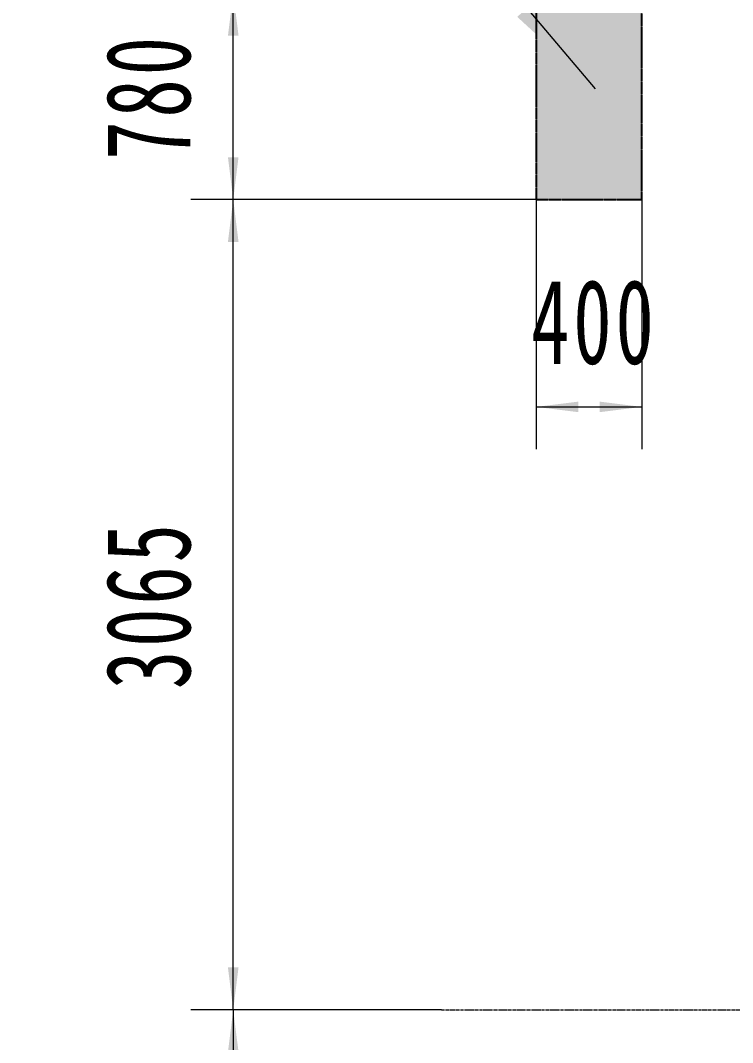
# Model space of a CAD drawing. Header units: millimetres. Extents: x -67280 to 67280, y -47520 to 47520.
# Drawn here: x -51988 to -49296, y -8981 to -5115 of the extents above; entities that cross this region are included whole.
import ezdxf

# ---------------------------------------------------------------- set-up
doc = ezdxf.new("R2010")
doc.units = ezdxf.units.MM
doc.linetypes.add('AD_LTYPE5 0 mm_1_1_1_1_1_1_1_1_1_1_1_1_1_1_1', pattern=[16, 13, -1, 1, -1])
doc.linetypes.add('点画线', pattern=[18, 12, -2, 2, -2])
doc.layers.get('0').update_dxf_attribs({"lineweight": 35})
for name, color, linetype, lineweight in [('ACADACAD05', 4, 'AD_LTYPE5 0 mm_1_1_1_1_1_1_1_1_1_1_1_1_1_1_1', 25), ('中心线层', 1, '点画线', 18), ('尺寸线层', 4, 'Continuous', 18)]:
    doc.layers.add(name, color=color, linetype=linetype, lineweight=lineweight)
doc.styles.add('标准', font='', dxfattribs={"width": 0.667})
doc.styles.get('标准').set_extended_font_data('宋体')
doc.dimstyles.new('标准', dxfattribs={"dimscale": 160, "dimtxt": 2, "dimasz": 1, "dimexe": 1, "dimexo": 0, "dimgap": 1, "dimtad": 1, "dimdec": 1, "dimdsep": 46, "dimtxsty": '标准', "dimblk": '_CAXARROW', "dimcen": 0, "dimdle": 2, "dimaunit": 1, "dimadec": 0, "dimazin": 2, "dimtfac": 0.707107, "dimtdec": 3, "dimtmove": 0, "dimatfit": 3, "dimfxl": 0, "dimfrac": 2, "dimtolj": 1, "dimarcsym": 0})

# ---------------------------------------------------------------- blocks, each defined once
blk = doc.blocks.new('*X444')
at = {"layer": '尺寸线层'}
h = blk.add_hatch(color=256, dxfattribs=at)
h.paths.add_polyline_path([(-200, -780), (-200, -316.4), (-200, 0), (0, 0), (0, -780)], flags=0)
h.paths.add_polyline_path([(0, -780), (0, -330.8), (0, 0), (200, 0), (200, -780)], flags=0)
at = {"layer": 'ACADACAD05', "linetype": 'AD_LTYPE5 0 mm_1_1_1_1_1_1_1_1_1_1_1_1_1_1_1', "lineweight": 25}
for p, q in [((-200, 0), (-200, -780)), ((200, 0), (-200, 0)), ((200, -780), (200, 0)), ((-200, -780), (200, -780))]:
    blk.add_line(p, q, dxfattribs=at)
blk = doc.blocks.new('*X489')
at = {"layer": '尺寸线层', "linetype": 'Continuous', "lineweight": 18}
for points in [[(-50038, -6576.7), (-49878, -6556.7), (-49878, -6596.7)], [(-49638, -6576.7), (-49798, -6556.7), (-49798, -6596.7)]]:
    blk.add_hatch(color=0, dxfattribs=at).paths.add_polyline_path(points, flags=0)
at = {"layer": '尺寸线层', "color": 0}
for p, q in [((-50038, -5792.3), (-50038, -6736.7)), ((-49638, -5792.3), (-49638, -6736.7))]:
    blk.add_line(p, q, dxfattribs=at)
at = {"layer": '尺寸线层', "color": 0, "linetype": 'Continuous', "lineweight": 18}
blk.add_line((-50038, -6576.7), (-49638, -6576.7), dxfattribs=at)
at = {"layer": '尺寸线层', "color": 0, "insert": (-49818, -6256.7), "char_height": 320, "width": 919.215, "attachment_point": 5, "line_spacing_factor": 1.15057, "style": '标准'}
blk.add_mtext('\\T1.1;400', dxfattribs=at)
blk = doc.blocks.new('_CAXARROW')
blk.add_hatch(color=0).paths.add_polyline_path([(0, 0), (-1, 0.125), (-1, -0.125)], flags=0)
blk = doc.blocks.new('*X490')
at = {"layer": '尺寸线层', "linetype": 'Continuous', "lineweight": 18}
for points in [[(-51183.3, -5012.3), (-51203.3, -5172.3), (-51163.3, -5172.3)], [(-51183.3, -5792.3), (-51203.3, -5632.3), (-51163.3, -5632.3)]]:
    blk.add_hatch(color=0, dxfattribs=at).paths.add_polyline_path(points, flags=0)
at = {"layer": '尺寸线层', "color": 0}
for p, q in [((-50038, -5012.3), (-51343.3, -5012.3)), ((-50038, -5792.3), (-51343.3, -5792.3))]:
    blk.add_line(p, q, dxfattribs=at)
at = {"layer": '尺寸线层', "color": 0, "linetype": 'Continuous', "lineweight": 18}
blk.add_line((-51183.3, -5792.3), (-51183.3, -5012.3), dxfattribs=at)
at = {"layer": '尺寸线层', "color": 0, "insert": (-51503.3, -5402.3), "char_height": 320, "width": 902.614, "attachment_point": 5, "rotation": 90, "line_spacing_factor": 1.15057, "style": '标准'}
blk.add_mtext('\\T1.1;780', dxfattribs=at)
blk = doc.blocks.new('*X500')
at = {"layer": '尺寸线层', "linetype": 'Continuous', "lineweight": 18}
for points in [[(-51183.3, -5792.3), (-51203.3, -5952.3), (-51163.3, -5952.3)], [(-51183.3, -8857.3), (-51203.3, -8697.3), (-51163.3, -8697.3)]]:
    blk.add_hatch(color=0, dxfattribs=at).paths.add_polyline_path(points, flags=0)
at = {"layer": '尺寸线层', "color": 0}
for p, q in [((-50038, -5792.3), (-51343.3, -5792.3)), ((-50396.4, -8857.3), (-51343.3, -8857.3))]:
    blk.add_line(p, q, dxfattribs=at)
at = {"layer": '尺寸线层', "color": 0, "linetype": 'Continuous', "lineweight": 18}
blk.add_line((-51183.3, -8857.3), (-51183.3, -5792.3), dxfattribs=at)
at = {"layer": '尺寸线层', "color": 0, "insert": (-51503.3, -7324.8), "char_height": 320, "width": 1231.786, "attachment_point": 5, "rotation": 90, "line_spacing_factor": 1.15057, "style": '标准'}
blk.add_mtext('\\T1.1;3065', dxfattribs=at)
blk = doc.blocks.new('*X501')
at = {"layer": '尺寸线层', "linetype": 'Continuous', "lineweight": 18}
for points in [[(-51183.3, -8857.3), (-51163.3, -9017.3), (-51203.3, -9017.3)], [(-51183.3, -14032.3), (-51163.3, -13872.3), (-51203.3, -13872.3)]]:
    blk.add_hatch(color=0, dxfattribs=at).paths.add_polyline_path(points, flags=0)
at = {"layer": '尺寸线层', "color": 0}
for p, q in [((-50396.4, -8857.3), (-51343.3, -8857.3)), ((-46008, -14032.3), (-51343.3, -14032.3))]:
    blk.add_line(p, q, dxfattribs=at)
at = {"layer": '尺寸线层', "color": 0, "linetype": 'Continuous', "lineweight": 18}
blk.add_line((-51183.3, -8857.3), (-51183.3, -14032.3), dxfattribs=at)
at = {"layer": '尺寸线层', "color": 0, "insert": (-51503.3, -11444.8), "char_height": 320, "width": 1231.786, "attachment_point": 5, "rotation": 90, "line_spacing_factor": 1.15057, "style": '标准'}
blk.add_mtext('\\T1.1;5175', dxfattribs=at)
blk = doc.blocks.new('*X1857')
at = {"layer": '尺寸线层'}
blk.add_hatch(color=256, dxfattribs=at).paths.add_polyline_path([(-49813.3, -5374.1), (-50109.8, -5101), (-50033.5, -5036.4)], flags=0)
for p, q in [((-51135.6, -3811.2), (-53631.1, -3811.2)), ((-49813.3, -5374.1), (-51135.6, -3811.2))]:
    blk.add_line(p, q, dxfattribs=at)
at = {"layer": '尺寸线层', "color": 2, "insert": (-52514.4, -3126.4), "char_height": 539.438, "width": 4466.878, "attachment_point": 5, "line_spacing_factor": 1.15057}
blk.add_mtext('\\T1.001;基准柱', dxfattribs=at)

msp = doc.modelspace()

# ---------------------------------------------------------------- linework, layer by layer
at = {"layer": '中心线层'}
msp.add_line((-50396.352, -8857.309), (20353.429, -8857.309), dxfattribs=at)

# ---------------------------------------------------------------- block references
at = {"layer": '尺寸线层'}
for name, p in [('*X1857', (0, 0)), ('*X444', (-49837.969, -5012.309))]:
    msp.add_blockref(name, p, dxfattribs=at)

# ---------------------------------------------------------------- dimensions: what is measured, and where the dimension line sits
for base, p1, p2, angle, picture, middle in [((-51183.269, -5012.309), (-50037.969, -5792.309), (-50037.969, -5012.309), 90, '*X490', (-51183.269, -5402.309)), ((-51183.269, -5792.309), (-50396.352, -8857.309), (-50037.969, -5792.309), 90, '*X500', (-51183.269, -7324.809)), ((-51183.269, -14032.309), (-50396.352, -8857.309), (-46007.985, -14032.309), 270, '*X501', (-51183.269, -11444.809))]:
    dim = msp.add_linear_dim(base=base, p1=p1, p2=p2, angle=angle, dimstyle='标准', override={"dimsah": 1, "dimtfill": 1, "dimtzin": 8}, dxfattribs=at)
    dim.commit()
    dim.dimension.update_dxf_attribs({"geometry": picture, "text_midpoint": middle})
dim = msp.add_linear_dim(base=(-49637.969, -6576.748), p1=(-50037.969, -5792.309), p2=(-49637.969, -5792.309), dimstyle='标准', override={"dimsah": 1, "dimtfill": 1, "dimtzin": 8}, dxfattribs=at)
dim.commit()
dim.dimension.update_dxf_attribs({"geometry": '*X489', "text_midpoint": (-49817.95, -6576.748), "dimtype": 160})

doc.saveas('drawing.dxf')
